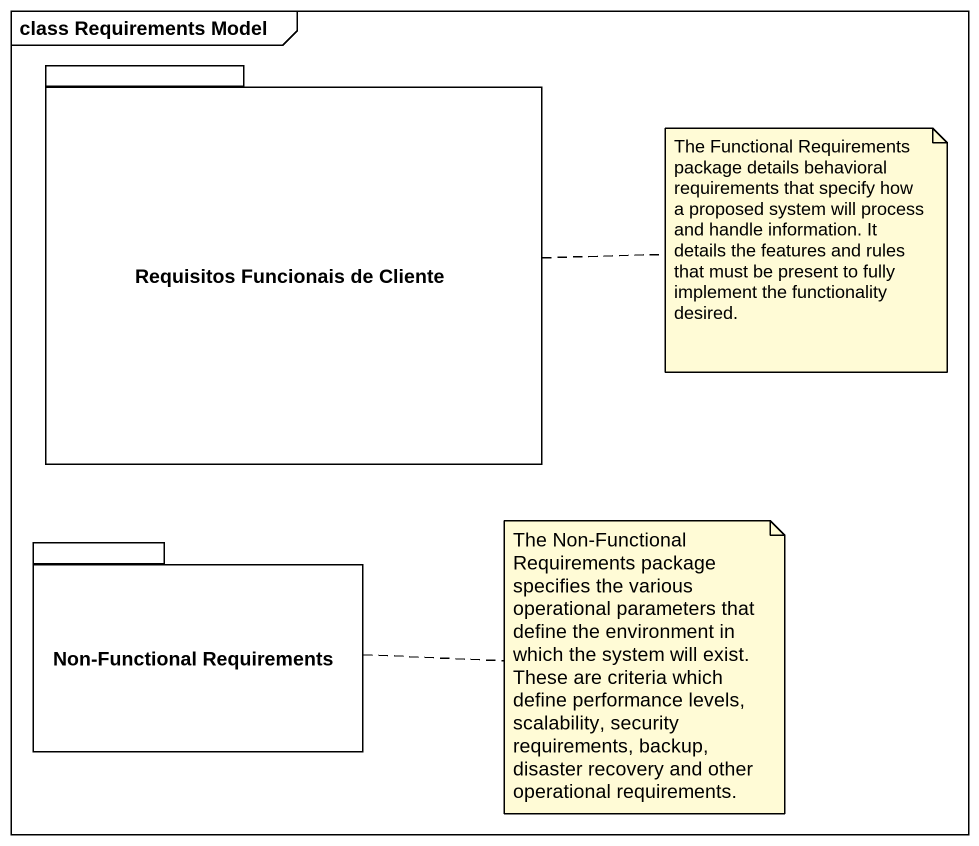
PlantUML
@startuml
mainframe class Requirements Model
package "Requisitos Funcionais de Cliente" as Requisitos_Funcionais_de {
}
package "Non-Functional Requirements" as Non_Functional_Requirements {
}
note right of Requisitos_Funcionais_de : The Functional Requirements package details behavioral requirements that specify how a proposed system will process and handle information. It details the features and rules that must be present to fully implement the functionality desired.
note right of Non_Functional_Requirements : The Non-Functional Requirements package specifies the various operational parameters that define the environment in which the system will exist. These are criteria which define performance levels, scalability, security requirements, backup, disaster recovery and other operational requirements.
@enduml
